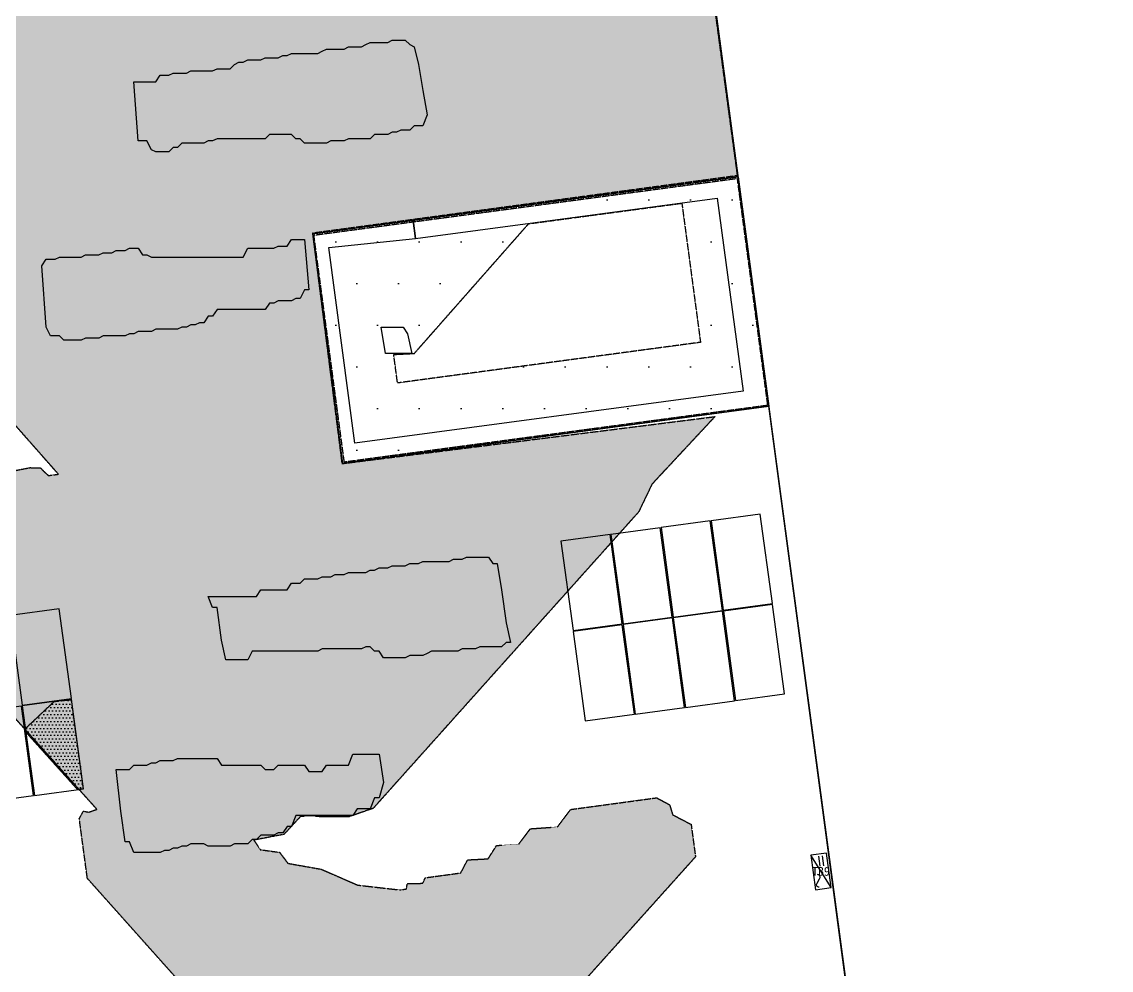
# Model space of a CAD drawing. Header units: millimetres. Extents: x -245826 to 350363, y -160205 to 260795.
# Drawn here: x 49977 to 74857, y 46230 to 67887 of the extents above; entities that cross this region are included whole.
import ezdxf
from ezdxf.enums import TextEntityAlignment as Align

# ---------------------------------------------------------------- set-up
doc = ezdxf.new("R2010")
doc.units = ezdxf.units.MM
doc.linetypes.add('DASHED', pattern=[1.524, 1.27, -0.254])
for name, color, linetype in [('Inverter', 7, 'ByLayer'), ('Module', 7, 'ByLayer'), ('Obstruction', 7, 'ByLayer'), ('Ridge Line', 7, 'ByLayer'), ('Shading', 8, 'DASHED'), ('Unit Area Boundary', 7, 'ByLayer')]:
    doc.layers.add(name, color=color, linetype=linetype)

# ---------------------------------------------------------------- blocks, each defined once
blk = doc.blocks.new('*U0')
at = {"layer": 'Unit Area Boundary', "color": 2}
blk.add_polyline3d([(-46776, 96654, 16333), (-31493, 107029, 16333), (-23262, 94903, 16333), (-16809, 95753, 16333), (-16838, 95975, 16333), (40107, 103481, 16333), (39629, 105884, 16333), (36726, 105504, 16333), (31248, 147338, 16333), (40904, 150960, 16333), (74933, 155521, 16333), (77483, 136497, 16333), (99539, 139454, 16333), (107665, 78830, 16333), (65156, 73133, 16333), (74483, 3548, 16333)], dxfattribs=at)
at = {"flags": 1}
for tag in ['unit_id', 'unit_name', 'parapet_height', 'ground_elevation', 'is_enable_parapet']:
    blk.add_attdef(tag, (0, 0), '', height=2.5, dxfattribs=at)
blk = doc.blocks.new('*U1')
at = {"layer": 'Ridge Line', "color": 30}
for p, q in [((66334, 64344, 14278), (65156, 73133, 14356)), ((56626, 63043, 14279), (66334, 64344, 14278)), ((56626, 63043, 16987), (66334, 64344, 16987)), ((66334, 64344, 16987), (67036, 59108, 16987)), ((57304, 57804, 14233), (56626, 63043, 14279)), ((57304, 57804, 16987), (56626, 63043, 16987)), ((67036, 59108, 14232), (57304, 57804, 14233)), ((67036, 59108, 16987), (57304, 57804, 16987)), ((74483, 3548, 13743), (67036, 59108, 14232))]:
    blk.add_line(p, q, dxfattribs=at)
at = {"flags": 1}
for tag in ['unit_id', 'unit_name']:
    blk.add_attdef(tag, (0, 0), '', height=2.5, dxfattribs=at)
blk = doc.blocks.new('*U6')
at = {"layer": 'Module', "color": 0}
blk.add_polyline3d([(0, 0, 0), (112.4, 15.2, 0), (84.7, 219.6, 119.1), (-27.6, 204.4, 119.1)], close=True, dxfattribs=at)
at = {"flags": 1}
for tag in ['mounting-hole-spacing1', 'mounting-hole-spacing2', 'module-material', 'vmpo', 'voco', 'silicon-material', 'panel-length', 'panel-width', 'panel-height', 'userid', 'theme', 'note', 'name', 'pmax', 'company-name', 'id', 'impo', 'isco']:
    blk.add_attdef(tag, (0, 0), '', height=2.5, dxfattribs=at)
blk = doc.blocks.new('*U7')
at = {"layer": 'Module', "color": 31}
for p in [(6485.3, 5429.4, 1587.8), (6599.6, 5444.8, 1587.8), (6370.9, 5413.9, 1587.8), (6256.6, 5398.4, 1587.8), (6627.5, 5238.7, 1467.7), (6398.8, 5207.8, 1467.7), (6513.2, 5223.2, 1467.7), (6284.4, 5192.3, 1467.7)]:
    blk.add_blockref('*U6', p, dxfattribs=at)
at = {"layer": 'Module', "color": 11}
for p in [(4998.6, 5228.3, 1587.8), (4912.1, 5006.7, 1467.7), (5026.5, 5022.2, 1467.7)]:
    blk.add_blockref('*U6', p, dxfattribs=at)
at = {"flags": 1}
for tag in ['offset-x', 'offset-y', 'mode', 'tilt', 'azimuth', 'align', 'array-mode', 'panel-x', 'panel-y', 'panel-per-row', 'bracket-type', 'bracket-value', 'row-per-array']:
    blk.add_attdef(tag, (0, 0), '', height=2.5, dxfattribs=at)
blk = doc.blocks.new('*U28', base_point=(39.8, 18))
at = {"color": 0}
for p, q in [((0, 0), (79.5, 36)), ((51.8, 18.2), (74.7, 18.2)), ((51.8, 9.6), (74.7, 9.6))]:
    blk.add_line(p, q, dxfattribs=at)
blk.add_lwpolyline([(0, 0), (79.5, 0), (79.5, 36), (0, 36)], close=True, dxfattribs=at)
blk.add_lwpolyline([(4.3, 26.9, -0.6815), (14.4, 30.2), (23.3, 23.6, 0.6815), (33.4, 26.9)], format="xyb", dxfattribs=at)
blk = doc.blocks.new('*U70')
at = {"layer": 'Obstruction', "color": 1}
blk.add_polyline3d([(50436, 62315, 16379), (50536, 62465, 16379), (50636, 62465, 16379), (50736, 62465, 16379), (50836, 62515, 16379), (50936, 62515, 16379), (51036, 62515, 16379), (51136, 62515, 16379), (51236, 62515, 16379), (51336, 62515, 16379), (51436, 62565, 16379), (51536, 62565, 16379), (51636, 62565, 16379), (51736, 62565, 16379), (51836, 62615, 16379), (51936, 62615, 16379), (52036, 62615, 16379), (52136, 62665, 16379), (52236, 62665, 16379), (52336, 62665, 16379), (52436, 62715, 16379), (52536, 62715, 16379), (52636, 62715, 16379), (52736, 62565, 16379), (52836, 62565, 16379), (52936, 62515, 16379), (53036, 62515, 16379), (53136, 62515, 16379), (53236, 62515, 16379), (53336, 62515, 16379), (53436, 62515, 16379), (53536, 62515, 16379), (53636, 62515, 16379), (53736, 62515, 16379), (53836, 62515, 16379), (53936, 62515, 16379), (54036, 62515, 16379), (54136, 62515, 16379), (54236, 62515, 16379), (54336, 62515, 16379), (54436, 62515, 16379), (54536, 62515, 16379), (54636, 62515, 16379), (54736, 62515, 16379), (54836, 62515, 16379), (54936, 62515, 16379), (55036, 62515, 16379), (55136, 62715, 16379), (55236, 62715, 16379), (55336, 62715, 16379), (55436, 62715, 16379), (55536, 62715, 16379), (55636, 62715, 16379), (55736, 62715, 16379), (55836, 62765, 16379), (55936, 62765, 16379), (56036, 62765, 16379), (56136, 62915, 16379), (56236, 62915, 16379), (56336, 62915, 16379), (56436, 62915, 16379), (56436, 62915, 16379), (56536, 61765, 16379), (56536, 61765, 16379), (56436, 61765, 16379), (56336, 61565, 16379), (56236, 61565, 16379), (56136, 61515, 16379), (56036, 61515, 16379), (55936, 61515, 16379), (55836, 61515, 16379), (55736, 61465, 16379), (55636, 61465, 16379), (55536, 61315, 16379), (55436, 61315, 16379), (55336, 61315, 16379), (55236, 61315, 16379), (55136, 61315, 16379), (55036, 61315, 16379), (54936, 61315, 16379), (54836, 61315, 16379), (54736, 61315, 16379), (54636, 61315, 16379), (54536, 61315, 16379), (54436, 61315, 16379), (54336, 61165, 16379), (54236, 61165, 16379), (54136, 61015, 16379), (54036, 61015, 16379), (53936, 60965, 16379), (53836, 60965, 16379), (53736, 60915, 16379), (53636, 60915, 16379), (53536, 60865, 16379), (53436, 60865, 16379), (53336, 60865, 16379), (53236, 60865, 16379), (53136, 60865, 16379), (53036, 60865, 16379), (52936, 60815, 16379), (52836, 60815, 16379), (52736, 60815, 16379), (52636, 60815, 16379), (52536, 60765, 16379), (52436, 60765, 16379), (52336, 60715, 16379), (52236, 60715, 16379), (52136, 60715, 16379), (52036, 60715, 16379), (51936, 60715, 16379), (51836, 60715, 16379), (51736, 60665, 16379), (51636, 60665, 16379), (51536, 60665, 16379), (51436, 60665, 16379), (51336, 60615, 16379), (51236, 60615, 16379), (51136, 60615, 16379), (51036, 60615, 16379), (50936, 60615, 16379), (50836, 60715, 16379), (50736, 60715, 16379), (50636, 60715, 16379), (50536, 60915, 16379), (50536, 60915, 16379)], close=True, dxfattribs=at)
at = {"flags": 1}
for tag in ['height', 'shape']:
    blk.add_attdef(tag, (0, 0), '', height=2.5, dxfattribs=at)
blk = doc.blocks.new('*U71')
at = {"layer": 'Obstruction', "color": 1}
blk.add_polyline3d([(52536, 66515, 16729), (52636, 66515, 16729), (52736, 66515, 16729), (52836, 66515, 16729), (52936, 66515, 16729), (53036, 66515, 16729), (53136, 66665, 16729), (53236, 66665, 16729), (53336, 66665, 16729), (53436, 66715, 16729), (53536, 66715, 16729), (53636, 66715, 16729), (53736, 66715, 16729), (53836, 66765, 16729), (53936, 66765, 16729), (54036, 66765, 16729), (54136, 66765, 16729), (54236, 66765, 16729), (54336, 66765, 16729), (54436, 66815, 16729), (54536, 66815, 16729), (54636, 66815, 16729), (54736, 66815, 16729), (54836, 66915, 16729), (54936, 66965, 16729), (55036, 66965, 16729), (55136, 67015, 16729), (55236, 67015, 16729), (55336, 67015, 16729), (55436, 67015, 16729), (55536, 67065, 16729), (55636, 67065, 16729), (55736, 67065, 16729), (55836, 67065, 16729), (55936, 67115, 16729), (56036, 67115, 16729), (56136, 67165, 16729), (56236, 67165, 16729), (56336, 67165, 16729), (56436, 67165, 16729), (56536, 67165, 16729), (56636, 67165, 16729), (56736, 67165, 16729), (56836, 67215, 16729), (56936, 67265, 16729), (57036, 67265, 16729), (57136, 67265, 16729), (57236, 67265, 16729), (57336, 67265, 16729), (57436, 67315, 16729), (57536, 67315, 16729), (57636, 67315, 16729), (57736, 67315, 16729), (57836, 67365, 16729), (57936, 67415, 16729), (58036, 67415, 16729), (58136, 67415, 16729), (58236, 67415, 16729), (58336, 67415, 16729), (58436, 67465, 16729), (58536, 67465, 16729), (58636, 67465, 16729), (58736, 67465, 16729), (58836, 67365, 16729), (58936, 67315, 16729), (59036, 66915, 16729), (59136, 66315, 16729), (59136, 66315, 16729), (59236, 65765, 16729), (59236, 65765, 16729), (59136, 65515, 16729), (59036, 65515, 16729), (58936, 65515, 16729), (58836, 65415, 16729), (58736, 65415, 16729), (58636, 65415, 16729), (58536, 65365, 16729), (58436, 65365, 16729), (58336, 65315, 16729), (58236, 65315, 16729), (58136, 65315, 16729), (58036, 65315, 16729), (57936, 65215, 16729), (57836, 65215, 16729), (57736, 65215, 16729), (57636, 65215, 16729), (57536, 65215, 16729), (57436, 65215, 16729), (57336, 65165, 16729), (57236, 65165, 16729), (57136, 65165, 16729), (57036, 65165, 16729), (56936, 65115, 16729), (56836, 65115, 16729), (56736, 65115, 16729), (56636, 65115, 16729), (56536, 65115, 16729), (56436, 65115, 16729), (56336, 65215, 16729), (56236, 65215, 16729), (56136, 65315, 16729), (56036, 65315, 16729), (55936, 65315, 16729), (55836, 65315, 16729), (55736, 65315, 16729), (55636, 65315, 16729), (55536, 65215, 16729), (55436, 65215, 16729), (55336, 65215, 16729), (55236, 65215, 16729), (55136, 65215, 16729), (55036, 65215, 16729), (54936, 65215, 16729), (54836, 65215, 16729), (54736, 65215, 16729), (54636, 65215, 16729), (54536, 65215, 16729), (54436, 65215, 16729), (54336, 65165, 16729), (54236, 65165, 16729), (54136, 65115, 16729), (54036, 65115, 16729), (53936, 65115, 16729), (53836, 65115, 16729), (53736, 65115, 16729), (53636, 65115, 16729), (53536, 65015, 16729), (53436, 65015, 16729), (53336, 64915, 16729), (53236, 64915, 16729), (53136, 64915, 16729), (53036, 64915, 16729), (52936, 64965, 16729), (52836, 65165, 16729), (52736, 65165, 16729), (52636, 65165, 16729), (52636, 65165, 16729)], close=True, dxfattribs=at)
at = {"flags": 1}
for tag in ['height', 'shape']:
    blk.add_attdef(tag, (0, 0), '', height=2.5, dxfattribs=at)
blk = doc.blocks.new('*U75')
at = {"layer": 'Obstruction', "color": 1}
blk.add_polyline3d([(52136, 50815, 16379), (52236, 50815, 16379), (52336, 50815, 16379), (52436, 50815, 16379), (52536, 50915, 16379), (52636, 50915, 16379), (52736, 50915, 16379), (52836, 50915, 16379), (52936, 50965, 16379), (53036, 50965, 16379), (53136, 51015, 16379), (53236, 51015, 16379), (53336, 51015, 16379), (53436, 51015, 16379), (53536, 51065, 16379), (53636, 51065, 16379), (53736, 51065, 16379), (53836, 51065, 16379), (53936, 51065, 16379), (54036, 51065, 16379), (54136, 51065, 16379), (54236, 51065, 16379), (54336, 51065, 16379), (54436, 51065, 16379), (54536, 50915, 16379), (54636, 50915, 16379), (54736, 50915, 16379), (54836, 50915, 16379), (54936, 50915, 16379), (55036, 50915, 16379), (55136, 50915, 16379), (55236, 50915, 16379), (55336, 50915, 16379), (55436, 50915, 16379), (55536, 50815, 16379), (55636, 50815, 16379), (55736, 50815, 16379), (55836, 50915, 16379), (55936, 50915, 16379), (56036, 50915, 16379), (56136, 50915, 16379), (56236, 50915, 16379), (56336, 50915, 16379), (56436, 50915, 16379), (56536, 50765, 16379), (56636, 50765, 16379), (56736, 50765, 16379), (56836, 50765, 16379), (56936, 50915, 16379), (57036, 50915, 16379), (57136, 50915, 16379), (57236, 50915, 16379), (57336, 50915, 16379), (57436, 50915, 16379), (57536, 51165, 16379), (57636, 51165, 16379), (57736, 51165, 16379), (57836, 51165, 16379), (57936, 51165, 16379), (58036, 51165, 16379), (58136, 51165, 16379), (58136, 51165, 16379), (58236, 50515, 16379), (58236, 50515, 16379), (58136, 50165, 16379), (58036, 50165, 16379), (57936, 49915, 16379), (57836, 49915, 16379), (57736, 49915, 16379), (57636, 49915, 16379), (57536, 49765, 16379), (57436, 49765, 16379), (57336, 49765, 16379), (57236, 49765, 16379), (57136, 49765, 16379), (57036, 49765, 16379), (56936, 49765, 16379), (56836, 49765, 16379), (56736, 49765, 16379), (56636, 49765, 16379), (56536, 49765, 16379), (56436, 49765, 16379), (56336, 49765, 16379), (56236, 49765, 16379), (56136, 49515, 16379), (56036, 49515, 16379), (55936, 49365, 16379), (55836, 49365, 16379), (55736, 49315, 16379), (55636, 49315, 16379), (55536, 49315, 16379), (55436, 49315, 16379), (55336, 49215, 16379), (55236, 49215, 16379), (55136, 49115, 16379), (55036, 49115, 16379), (54936, 49115, 16379), (54836, 49115, 16379), (54736, 49065, 16379), (54636, 49065, 16379), (54536, 49065, 16379), (54436, 49065, 16379), (54336, 49065, 16379), (54236, 49065, 16379), (54136, 49115, 16379), (54036, 49115, 16379), (53936, 49115, 16379), (53836, 49115, 16379), (53736, 49065, 16379), (53636, 49065, 16379), (53536, 49015, 16379), (53436, 49015, 16379), (53336, 48965, 16379), (53236, 48965, 16379), (53136, 48915, 16379), (53036, 48915, 16379), (52936, 48915, 16379), (52836, 48915, 16379), (52736, 48915, 16379), (52636, 48915, 16379), (52536, 48915, 16379), (52436, 49165, 16379), (52336, 49165, 16379), (52236, 49865, 16379), (52236, 49865, 16379)], close=True, dxfattribs=at)
at = {"flags": 1}
for tag in ['height', 'shape']:
    blk.add_attdef(tag, (0, 0), '', height=2.5, dxfattribs=at)
blk = doc.blocks.new('*U81')
at = {"layer": 'Obstruction', "color": 1}
blk.add_polyline3d([(54236, 54765, 16629), (54336, 54765, 16629), (54436, 54765, 16629), (54536, 54765, 16629), (54636, 54765, 16629), (54736, 54765, 16629), (54836, 54765, 16629), (54936, 54765, 16629), (55036, 54765, 16629), (55136, 54765, 16629), (55236, 54765, 16629), (55336, 54765, 16629), (55436, 54915, 16629), (55536, 54915, 16629), (55636, 54915, 16629), (55736, 54915, 16629), (55836, 54915, 16629), (55936, 54915, 16629), (56036, 54915, 16629), (56136, 55065, 16629), (56236, 55065, 16629), (56336, 55065, 16629), (56436, 55165, 16629), (56536, 55165, 16629), (56636, 55165, 16629), (56736, 55165, 16629), (56836, 55215, 16629), (56936, 55215, 16629), (57036, 55215, 16629), (57136, 55265, 16629), (57236, 55265, 16629), (57336, 55265, 16629), (57436, 55315, 16629), (57536, 55315, 16629), (57636, 55315, 16629), (57736, 55315, 16629), (57836, 55315, 16629), (57936, 55365, 16629), (58036, 55365, 16629), (58136, 55415, 16629), (58236, 55415, 16629), (58336, 55415, 16629), (58436, 55465, 16629), (58536, 55465, 16629), (58636, 55465, 16629), (58736, 55465, 16629), (58836, 55515, 16629), (58936, 55515, 16629), (59036, 55515, 16629), (59136, 55565, 16629), (59236, 55565, 16629), (59336, 55565, 16629), (59436, 55565, 16629), (59536, 55565, 16629), (59636, 55565, 16629), (59736, 55565, 16629), (59836, 55615, 16629), (59936, 55615, 16629), (60036, 55615, 16629), (60136, 55665, 16629), (60236, 55665, 16629), (60336, 55665, 16629), (60436, 55665, 16629), (60536, 55665, 16629), (60636, 55665, 16629), (60736, 55515, 16629), (60836, 55515, 16629), (60936, 54915, 16629), (61036, 54165, 16629), (61036, 54165, 16629), (61136, 53715, 16629), (61136, 53715, 16629), (61036, 53715, 16629), (60936, 53615, 16629), (60836, 53615, 16629), (60736, 53615, 16629), (60636, 53615, 16629), (60536, 53615, 16629), (60436, 53615, 16629), (60336, 53565, 16629), (60236, 53565, 16629), (60136, 53565, 16629), (60036, 53565, 16629), (59936, 53515, 16629), (59836, 53515, 16629), (59736, 53515, 16629), (59636, 53515, 16629), (59536, 53515, 16629), (59436, 53515, 16629), (59336, 53515, 16629), (59236, 53465, 16629), (59136, 53415, 16629), (59036, 53415, 16629), (58936, 53415, 16629), (58836, 53415, 16629), (58736, 53365, 16629), (58636, 53365, 16629), (58536, 53365, 16629), (58436, 53365, 16629), (58336, 53365, 16629), (58236, 53365, 16629), (58136, 53515, 16629), (58036, 53515, 16629), (57936, 53615, 16629), (57836, 53615, 16629), (57736, 53565, 16629), (57636, 53565, 16629), (57536, 53565, 16629), (57436, 53565, 16629), (57336, 53565, 16629), (57236, 53565, 16629), (57136, 53565, 16629), (57036, 53565, 16629), (56936, 53565, 16629), (56836, 53565, 16629), (56736, 53515, 16629), (56636, 53515, 16629), (56536, 53515, 16629), (56436, 53515, 16629), (56336, 53515, 16629), (56236, 53515, 16629), (56136, 53515, 16629), (56036, 53515, 16629), (55936, 53515, 16629), (55836, 53515, 16629), (55736, 53515, 16629), (55636, 53515, 16629), (55536, 53515, 16629), (55436, 53515, 16629), (55336, 53515, 16629), (55236, 53515, 16629), (55136, 53315, 16629), (55036, 53315, 16629), (54936, 53315, 16629), (54836, 53315, 16629), (54736, 53315, 16629), (54636, 53315, 16629), (54536, 53765, 16629), (54436, 54515, 16629), (54336, 54515, 16629), (54336, 54515, 16629)], close=True, dxfattribs=at)
at = {"flags": 1}
for tag in ['height', 'shape']:
    blk.add_attdef(tag, (0, 0), '', height=2.5, dxfattribs=at)
blk = doc.blocks.new('*U89')
at = {"layer": 'Obstruction', "color": 1}
blk.add_polyline3d([(58186, 60915, 17979), (58286, 60915, 17979), (58386, 60915, 17979), (58486, 60915, 17979), (58586, 60915, 17979), (58686, 60915, 17979), (58786, 60765, 17979), (58786, 60765, 17979), (58886, 60315, 17979), (58886, 60315, 17979), (58786, 60315, 17979), (58686, 60315, 17979), (58586, 60315, 17979), (58486, 60315, 17979), (58386, 60315, 17979), (58286, 60315, 17979), (58286, 60315, 17979)], close=True, dxfattribs=at)
at = {"flags": 1}
for tag in ['height', 'shape']:
    blk.add_attdef(tag, (0, 0), '', height=2.5, dxfattribs=at)
blk = doc.blocks.new('*U192')
at = {"layer": 'Obstruction', "color": 1}
blk.add_polyline3d([(50436, 62315, 16379), (50536, 62465, 16379), (50636, 62465, 16379), (50736, 62465, 16379), (50836, 62515, 16379), (50936, 62515, 16379), (51036, 62515, 16379), (51136, 62515, 16379), (51236, 62515, 16379), (51336, 62515, 16379), (51436, 62565, 16379), (51536, 62565, 16379), (51636, 62565, 16379), (51736, 62565, 16379), (51836, 62615, 16379), (51936, 62615, 16379), (52036, 62615, 16379), (52136, 62665, 16379), (52236, 62665, 16379), (52336, 62665, 16379), (52436, 62715, 16379), (52536, 62715, 16379), (52636, 62715, 16379), (52736, 62565, 16379), (52836, 62565, 16379), (52936, 62515, 16379), (53036, 62515, 16379), (53136, 62515, 16379), (53236, 62515, 16379), (53336, 62515, 16379), (53436, 62515, 16379), (53536, 62515, 16379), (53636, 62515, 16379), (53736, 62515, 16379), (53836, 62515, 16379), (53936, 62515, 16379), (54036, 62515, 16379), (54136, 62515, 16379), (54236, 62515, 16379), (54336, 62515, 16379), (54436, 62515, 16379), (54536, 62515, 16379), (54636, 62515, 16379), (54736, 62515, 16379), (54836, 62515, 16379), (54936, 62515, 16379), (55036, 62515, 16379), (55136, 62715, 16379), (55236, 62715, 16379), (55336, 62715, 16379), (55436, 62715, 16379), (55536, 62715, 16379), (55636, 62715, 16379), (55736, 62715, 16379), (55836, 62765, 16379), (55936, 62765, 16379), (56036, 62765, 16379), (56136, 62915, 16379), (56236, 62915, 16379), (56336, 62915, 16379), (56436, 62915, 16379), (56436, 62915, 16379), (56536, 61765, 16379), (56536, 61765, 16379), (56436, 61765, 16379), (56336, 61565, 16379), (56236, 61565, 16379), (56136, 61515, 16379), (56036, 61515, 16379), (55936, 61515, 16379), (55836, 61515, 16379), (55736, 61465, 16379), (55636, 61465, 16379), (55536, 61315, 16379), (55436, 61315, 16379), (55336, 61315, 16379), (55236, 61315, 16379), (55136, 61315, 16379), (55036, 61315, 16379), (54936, 61315, 16379), (54836, 61315, 16379), (54736, 61315, 16379), (54636, 61315, 16379), (54536, 61315, 16379), (54436, 61315, 16379), (54336, 61165, 16379), (54236, 61165, 16379), (54136, 61015, 16379), (54036, 61015, 16379), (53936, 60965, 16379), (53836, 60965, 16379), (53736, 60915, 16379), (53636, 60915, 16379), (53536, 60865, 16379), (53436, 60865, 16379), (53336, 60865, 16379), (53236, 60865, 16379), (53136, 60865, 16379), (53036, 60865, 16379), (52936, 60815, 16379), (52836, 60815, 16379), (52736, 60815, 16379), (52636, 60815, 16379), (52536, 60765, 16379), (52436, 60765, 16379), (52336, 60715, 16379), (52236, 60715, 16379), (52136, 60715, 16379), (52036, 60715, 16379), (51936, 60715, 16379), (51836, 60715, 16379), (51736, 60665, 16379), (51636, 60665, 16379), (51536, 60665, 16379), (51436, 60665, 16379), (51336, 60615, 16379), (51236, 60615, 16379), (51136, 60615, 16379), (51036, 60615, 16379), (50936, 60615, 16379), (50836, 60715, 16379), (50736, 60715, 16379), (50636, 60715, 16379), (50536, 60915, 16379), (50536, 60915, 16379)], close=True, dxfattribs=at)
at = {"flags": 1}
for tag in ['height', 'shape']:
    blk.add_attdef(tag, (0, 0), '', height=2.5, dxfattribs=at)
blk = doc.blocks.new('*U193')
at = {"layer": 'Obstruction', "color": 1}
blk.add_polyline3d([(52536, 66515, 16729), (52636, 66515, 16729), (52736, 66515, 16729), (52836, 66515, 16729), (52936, 66515, 16729), (53036, 66515, 16729), (53136, 66665, 16729), (53236, 66665, 16729), (53336, 66665, 16729), (53436, 66715, 16729), (53536, 66715, 16729), (53636, 66715, 16729), (53736, 66715, 16729), (53836, 66765, 16729), (53936, 66765, 16729), (54036, 66765, 16729), (54136, 66765, 16729), (54236, 66765, 16729), (54336, 66765, 16729), (54436, 66815, 16729), (54536, 66815, 16729), (54636, 66815, 16729), (54736, 66815, 16729), (54836, 66915, 16729), (54936, 66965, 16729), (55036, 66965, 16729), (55136, 67015, 16729), (55236, 67015, 16729), (55336, 67015, 16729), (55436, 67015, 16729), (55536, 67065, 16729), (55636, 67065, 16729), (55736, 67065, 16729), (55836, 67065, 16729), (55936, 67115, 16729), (56036, 67115, 16729), (56136, 67165, 16729), (56236, 67165, 16729), (56336, 67165, 16729), (56436, 67165, 16729), (56536, 67165, 16729), (56636, 67165, 16729), (56736, 67165, 16729), (56836, 67215, 16729), (56936, 67265, 16729), (57036, 67265, 16729), (57136, 67265, 16729), (57236, 67265, 16729), (57336, 67265, 16729), (57436, 67315, 16729), (57536, 67315, 16729), (57636, 67315, 16729), (57736, 67315, 16729), (57836, 67365, 16729), (57936, 67415, 16729), (58036, 67415, 16729), (58136, 67415, 16729), (58236, 67415, 16729), (58336, 67415, 16729), (58436, 67465, 16729), (58536, 67465, 16729), (58636, 67465, 16729), (58736, 67465, 16729), (58836, 67365, 16729), (58936, 67315, 16729), (59036, 66915, 16729), (59136, 66315, 16729), (59136, 66315, 16729), (59236, 65765, 16729), (59236, 65765, 16729), (59136, 65515, 16729), (59036, 65515, 16729), (58936, 65515, 16729), (58836, 65415, 16729), (58736, 65415, 16729), (58636, 65415, 16729), (58536, 65365, 16729), (58436, 65365, 16729), (58336, 65315, 16729), (58236, 65315, 16729), (58136, 65315, 16729), (58036, 65315, 16729), (57936, 65215, 16729), (57836, 65215, 16729), (57736, 65215, 16729), (57636, 65215, 16729), (57536, 65215, 16729), (57436, 65215, 16729), (57336, 65165, 16729), (57236, 65165, 16729), (57136, 65165, 16729), (57036, 65165, 16729), (56936, 65115, 16729), (56836, 65115, 16729), (56736, 65115, 16729), (56636, 65115, 16729), (56536, 65115, 16729), (56436, 65115, 16729), (56336, 65215, 16729), (56236, 65215, 16729), (56136, 65315, 16729), (56036, 65315, 16729), (55936, 65315, 16729), (55836, 65315, 16729), (55736, 65315, 16729), (55636, 65315, 16729), (55536, 65215, 16729), (55436, 65215, 16729), (55336, 65215, 16729), (55236, 65215, 16729), (55136, 65215, 16729), (55036, 65215, 16729), (54936, 65215, 16729), (54836, 65215, 16729), (54736, 65215, 16729), (54636, 65215, 16729), (54536, 65215, 16729), (54436, 65215, 16729), (54336, 65165, 16729), (54236, 65165, 16729), (54136, 65115, 16729), (54036, 65115, 16729), (53936, 65115, 16729), (53836, 65115, 16729), (53736, 65115, 16729), (53636, 65115, 16729), (53536, 65015, 16729), (53436, 65015, 16729), (53336, 64915, 16729), (53236, 64915, 16729), (53136, 64915, 16729), (53036, 64915, 16729), (52936, 64965, 16729), (52836, 65165, 16729), (52736, 65165, 16729), (52636, 65165, 16729), (52636, 65165, 16729)], close=True, dxfattribs=at)
at = {"flags": 1}
for tag in ['height', 'shape']:
    blk.add_attdef(tag, (0, 0), '', height=2.5, dxfattribs=at)
blk = doc.blocks.new('*U197')
at = {"layer": 'Obstruction', "color": 1}
blk.add_polyline3d([(52136, 50815, 16379), (52236, 50815, 16379), (52336, 50815, 16379), (52436, 50815, 16379), (52536, 50915, 16379), (52636, 50915, 16379), (52736, 50915, 16379), (52836, 50915, 16379), (52936, 50965, 16379), (53036, 50965, 16379), (53136, 51015, 16379), (53236, 51015, 16379), (53336, 51015, 16379), (53436, 51015, 16379), (53536, 51065, 16379), (53636, 51065, 16379), (53736, 51065, 16379), (53836, 51065, 16379), (53936, 51065, 16379), (54036, 51065, 16379), (54136, 51065, 16379), (54236, 51065, 16379), (54336, 51065, 16379), (54436, 51065, 16379), (54536, 50915, 16379), (54636, 50915, 16379), (54736, 50915, 16379), (54836, 50915, 16379), (54936, 50915, 16379), (55036, 50915, 16379), (55136, 50915, 16379), (55236, 50915, 16379), (55336, 50915, 16379), (55436, 50915, 16379), (55536, 50815, 16379), (55636, 50815, 16379), (55736, 50815, 16379), (55836, 50915, 16379), (55936, 50915, 16379), (56036, 50915, 16379), (56136, 50915, 16379), (56236, 50915, 16379), (56336, 50915, 16379), (56436, 50915, 16379), (56536, 50765, 16379), (56636, 50765, 16379), (56736, 50765, 16379), (56836, 50765, 16379), (56936, 50915, 16379), (57036, 50915, 16379), (57136, 50915, 16379), (57236, 50915, 16379), (57336, 50915, 16379), (57436, 50915, 16379), (57536, 51165, 16379), (57636, 51165, 16379), (57736, 51165, 16379), (57836, 51165, 16379), (57936, 51165, 16379), (58036, 51165, 16379), (58136, 51165, 16379), (58136, 51165, 16379), (58236, 50515, 16379), (58236, 50515, 16379), (58136, 50165, 16379), (58036, 50165, 16379), (57936, 49915, 16379), (57836, 49915, 16379), (57736, 49915, 16379), (57636, 49915, 16379), (57536, 49765, 16379), (57436, 49765, 16379), (57336, 49765, 16379), (57236, 49765, 16379), (57136, 49765, 16379), (57036, 49765, 16379), (56936, 49765, 16379), (56836, 49765, 16379), (56736, 49765, 16379), (56636, 49765, 16379), (56536, 49765, 16379), (56436, 49765, 16379), (56336, 49765, 16379), (56236, 49765, 16379), (56136, 49515, 16379), (56036, 49515, 16379), (55936, 49365, 16379), (55836, 49365, 16379), (55736, 49315, 16379), (55636, 49315, 16379), (55536, 49315, 16379), (55436, 49315, 16379), (55336, 49215, 16379), (55236, 49215, 16379), (55136, 49115, 16379), (55036, 49115, 16379), (54936, 49115, 16379), (54836, 49115, 16379), (54736, 49065, 16379), (54636, 49065, 16379), (54536, 49065, 16379), (54436, 49065, 16379), (54336, 49065, 16379), (54236, 49065, 16379), (54136, 49115, 16379), (54036, 49115, 16379), (53936, 49115, 16379), (53836, 49115, 16379), (53736, 49065, 16379), (53636, 49065, 16379), (53536, 49015, 16379), (53436, 49015, 16379), (53336, 48965, 16379), (53236, 48965, 16379), (53136, 48915, 16379), (53036, 48915, 16379), (52936, 48915, 16379), (52836, 48915, 16379), (52736, 48915, 16379), (52636, 48915, 16379), (52536, 48915, 16379), (52436, 49165, 16379), (52336, 49165, 16379), (52236, 49865, 16379), (52236, 49865, 16379)], close=True, dxfattribs=at)
at = {"flags": 1}
for tag in ['height', 'shape']:
    blk.add_attdef(tag, (0, 0), '', height=2.5, dxfattribs=at)
blk = doc.blocks.new('*U203')
at = {"layer": 'Obstruction', "color": 1}
blk.add_polyline3d([(54236, 54765, 16629), (54336, 54765, 16629), (54436, 54765, 16629), (54536, 54765, 16629), (54636, 54765, 16629), (54736, 54765, 16629), (54836, 54765, 16629), (54936, 54765, 16629), (55036, 54765, 16629), (55136, 54765, 16629), (55236, 54765, 16629), (55336, 54765, 16629), (55436, 54915, 16629), (55536, 54915, 16629), (55636, 54915, 16629), (55736, 54915, 16629), (55836, 54915, 16629), (55936, 54915, 16629), (56036, 54915, 16629), (56136, 55065, 16629), (56236, 55065, 16629), (56336, 55065, 16629), (56436, 55165, 16629), (56536, 55165, 16629), (56636, 55165, 16629), (56736, 55165, 16629), (56836, 55215, 16629), (56936, 55215, 16629), (57036, 55215, 16629), (57136, 55265, 16629), (57236, 55265, 16629), (57336, 55265, 16629), (57436, 55315, 16629), (57536, 55315, 16629), (57636, 55315, 16629), (57736, 55315, 16629), (57836, 55315, 16629), (57936, 55365, 16629), (58036, 55365, 16629), (58136, 55415, 16629), (58236, 55415, 16629), (58336, 55415, 16629), (58436, 55465, 16629), (58536, 55465, 16629), (58636, 55465, 16629), (58736, 55465, 16629), (58836, 55515, 16629), (58936, 55515, 16629), (59036, 55515, 16629), (59136, 55565, 16629), (59236, 55565, 16629), (59336, 55565, 16629), (59436, 55565, 16629), (59536, 55565, 16629), (59636, 55565, 16629), (59736, 55565, 16629), (59836, 55615, 16629), (59936, 55615, 16629), (60036, 55615, 16629), (60136, 55665, 16629), (60236, 55665, 16629), (60336, 55665, 16629), (60436, 55665, 16629), (60536, 55665, 16629), (60636, 55665, 16629), (60736, 55515, 16629), (60836, 55515, 16629), (60936, 54915, 16629), (61036, 54165, 16629), (61036, 54165, 16629), (61136, 53715, 16629), (61136, 53715, 16629), (61036, 53715, 16629), (60936, 53615, 16629), (60836, 53615, 16629), (60736, 53615, 16629), (60636, 53615, 16629), (60536, 53615, 16629), (60436, 53615, 16629), (60336, 53565, 16629), (60236, 53565, 16629), (60136, 53565, 16629), (60036, 53565, 16629), (59936, 53515, 16629), (59836, 53515, 16629), (59736, 53515, 16629), (59636, 53515, 16629), (59536, 53515, 16629), (59436, 53515, 16629), (59336, 53515, 16629), (59236, 53465, 16629), (59136, 53415, 16629), (59036, 53415, 16629), (58936, 53415, 16629), (58836, 53415, 16629), (58736, 53365, 16629), (58636, 53365, 16629), (58536, 53365, 16629), (58436, 53365, 16629), (58336, 53365, 16629), (58236, 53365, 16629), (58136, 53515, 16629), (58036, 53515, 16629), (57936, 53615, 16629), (57836, 53615, 16629), (57736, 53565, 16629), (57636, 53565, 16629), (57536, 53565, 16629), (57436, 53565, 16629), (57336, 53565, 16629), (57236, 53565, 16629), (57136, 53565, 16629), (57036, 53565, 16629), (56936, 53565, 16629), (56836, 53565, 16629), (56736, 53515, 16629), (56636, 53515, 16629), (56536, 53515, 16629), (56436, 53515, 16629), (56336, 53515, 16629), (56236, 53515, 16629), (56136, 53515, 16629), (56036, 53515, 16629), (55936, 53515, 16629), (55836, 53515, 16629), (55736, 53515, 16629), (55636, 53515, 16629), (55536, 53515, 16629), (55436, 53515, 16629), (55336, 53515, 16629), (55236, 53515, 16629), (55136, 53315, 16629), (55036, 53315, 16629), (54936, 53315, 16629), (54836, 53315, 16629), (54736, 53315, 16629), (54636, 53315, 16629), (54536, 53765, 16629), (54436, 54515, 16629), (54336, 54515, 16629), (54336, 54515, 16629)], close=True, dxfattribs=at)
at = {"flags": 1}
for tag in ['height', 'shape']:
    blk.add_attdef(tag, (0, 0), '', height=2.5, dxfattribs=at)
blk = doc.blocks.new('*U211')
at = {"layer": 'Obstruction', "color": 1}
blk.add_polyline3d([(58186, 60915, 17979), (58286, 60915, 17979), (58386, 60915, 17979), (58486, 60915, 17979), (58586, 60915, 17979), (58686, 60915, 17979), (58786, 60765, 17979), (58786, 60765, 17979), (58886, 60315, 17979), (58886, 60315, 17979), (58786, 60315, 17979), (58686, 60315, 17979), (58586, 60315, 17979), (58486, 60315, 17979), (58386, 60315, 17979), (58286, 60315, 17979), (58286, 60315, 17979)], close=True, dxfattribs=at)
at = {"flags": 1}
for tag in ['height', 'shape']:
    blk.add_attdef(tag, (0, 0), '', height=2.5, dxfattribs=at)
blk = doc.blocks.new('*U281')
at = {"layer": 'Obstruction', "color": 1}
blk.add_polyline3d([(56626, 63043, 17340), (57304, 57804, 17340), (67036, 59108, 17340), (66334, 64344, 17340), (58914, 63350, 17340), (58969, 62940, 17340), (65859, 63863, 17340), (66451, 59450, 17340), (57585, 58262, 17340), (56986, 62731, 17340), (58969, 62940, 17340), (58914, 63350, 17340)], close=True, dxfattribs=at)
at = {"flags": 1}
for tag in ['height', 'shape']:
    blk.add_attdef(tag, (0, 0), '', height=2.5, dxfattribs=at)

msp = doc.modelspace()

# ---------------------------------------------------------------- hatches: boundary and pattern name
at = {"layer": 'Shading'}
h = msp.add_hatch(dxfattribs=at)
h.set_pattern_fill('DOTS', scale=600)
h.paths.add_polyline_path([(-5502, 97430), (-4501, 97565), (-4354, 97347), (-4183, 97529), (-3710, 97514), (-3323, 96972), (-3169, 96992), (-3185, 97109), (-3693, 97675), (-2769, 97800), (-2529, 97476), (-2538, 97831), (-2346, 97857), (-1836, 97569), (-1493, 97061), (-1491, 97338), (-1337, 97359), (-877, 97144), (-670, 96776), (-648, 96898), (-455, 96924), (569, 96309), (794, 96379), (1139, 96148), (1326, 96213), (2412, 95726), (2709, 95845), (2884, 95710), (3066, 95814), (3202, 95674), (3505, 95755), (3559, 95643), (3796, 95636), (4291, 95742), (4314, 95864), (4819, 95893), (5029, 96080), (5386, 96049), (5596, 96236), (5953, 96205), (6175, 96592), (6763, 96592), (7018, 97023), (7683, 97034), (8049, 97520), (8390, 97605), (8729, 97414), (9266, 98081), (9525, 98195), (9964, 98136), (10001, 97863), (10456, 97687), (10932, 98227), (10747, 99590), (14135, 100048), (14277, 99869), (14782, 99898), (15033, 99496), (15500, 99519), (15784, 99161), (16580, 99071), (16722, 98892), (16991, 98928), (17133, 98749), (17485, 98757), (17544, 98607), (18813, 98501), (19364, 98774), (19787, 98831), (19838, 99036), (20465, 99042), (20592, 99257), (21164, 99374), (21325, 99634), (21974, 99761), (22168, 100065), (22971, 100213), (23237, 100567), (24733, 100809), (24264, 101380), (32314, 102430), (32220, 102258), (29494, 99233), (30087, 99194), (30414, 98802), (31007, 98764), (31209, 98434), (31566, 98403), (31781, 98551), (32210, 98570), (32371, 98829), (32722, 98837), (32850, 99053), (33823, 99105), (33898, 98838), (34014, 98854), (34296, 97346), (34455, 97327), (33920, 100704), (33854, 102638), (35971, 102924), (36162, 102673), (36629, 102696), (36881, 102572), (37160, 102253), (37468, 102294), (37396, 103117), (40095, 103443), (40201, 102664), (42164, 102930), (43415, 93981), (50926, 94958), (52943, 79768), (59987, 80722), (54987, 75089), (53584, 74741), (52727, 74704), (52555, 74522), (52615, 74372), (53241, 74377), (53700, 73884), (54123, 73942), (54538, 73482), (54764, 73553), (55016, 73428), (57903, 73819), (58308, 73438), (58913, 73599), (59250, 74001), (59723, 73986), (60125, 74199), (61483, 74303), (61621, 74441), (64893, 74884), (66316, 64372), (56616, 63059), (57288, 57798), (65806, 58871), (64369, 57329), (64063, 56693), (58001, 49925), (57440, 49730), (56341, 49740), (55965, 49332), (55277, 49200), (55424, 48982), (55864, 48922), (56054, 48671), (56817, 48536), (57650, 48173), (58606, 48064), (58760, 48085), (58783, 48207), (59134, 48215), (59195, 48342), (60004, 48452), (60159, 48750), (60627, 48774), (60821, 49078), (61326, 49107), (61592, 49460), (62213, 49504), (62512, 49901), (64476, 50167), (64771, 50009), (64841, 49781), (65263, 49560), (65363, 48820), (62366, 45481), (62665, 45006), (62764, 43988), (58605, 39382), (59930, 39442), (60146, 37846), (60008, 37708), (59205, 37560), (59320, 37575), (59472, 37318), (59863, 37332), (60229, 36945), (60580, 36953), (60640, 36803), (61107, 36826), (61210, 36642), (61601, 36655), (61660, 36505), (62012, 36512), (62115, 36328), (62472, 36297), (63116, 36464), (63426, 36783), (63777, 36791), (64197, 37165), (64951, 37386), (65151, 37651), (66025, 37849), (66330, 38207), (69756, 38671), (70167, 35634), (70067, 35501), (64381, 29142), (61687, 28777), (61402, 28857), (61172, 29104), (59792, 28877), (59633, 28895), (58983, 29640), (57778, 28406), (55353, 28078), (55096, 28242), (49505, 34502), (49293, 34910), (49223, 36010), (51268, 36248), (51848, 35731), (52353, 35760), (52724, 35335), (53192, 35358), (53393, 35029), (53739, 35076), (54023, 34717), (54331, 34759), (54429, 34614), (54506, 34624), (52612, 36747), (52410, 37948), (52956, 38260), (48069, 43665), (47813, 44106), (47711, 45440), (50059, 45758), (50595, 45275), (51144, 45270), (51428, 44912), (51944, 44863), (52184, 44539), (52657, 44524), (52858, 44194), (53654, 44104), (53714, 43953), (54104, 43966), (54164, 43816), (54477, 43818), (54536, 43668), (54734, 43655), (54888, 43676), (54802, 44021), (55264, 44084), (51475, 48328), (51291, 49691), (51385, 49862), (51506, 49839), (51693, 49904), (46294, 55913), (46111, 57554), (47678, 57845), (48426, 57827), (48683, 57664), (49425, 57685), (49479, 57573), (50167, 57706), (50403, 57698), (50583, 57525), (50814, 57556), (47943, 60815), (47801, 61866), (47599, 62195), (48731, 62230), (48792, 62357), (49134, 62443), (44739, 67398), (44670, 68777), (44770, 68909), (46733, 69175), (47155, 68955), (48562, 68986), (48484, 69848), (46000, 72565), (45892, 73938), (46403, 73928), (46498, 74099), (48125, 74240), (48263, 74378), (48763, 74445), (43451, 80387), (42732, 81360), (42642, 82894), (43763, 83006), (44517, 83227), (41847, 86156), (41705, 87208), (42596, 87289), (42781, 87076), (43056, 87073), (43242, 86861), (43434, 86887), (43910, 86555), (44925, 86296), (45718, 86522), (45581, 86662), (45464, 87241), (45887, 87298), (45985, 87153), (46517, 86987), (43378, 90487), (43234, 91260), (42382, 90313), (40804, 90099), (38637, 92501), (36020, 89531), (35635, 89479), (34773, 89481), (33435, 90965), (28369, 85244), (26274, 85079), (21836, 90069), (19458, 87368), (17918, 87160), (11541, 94305), (11446, 95878), (11271, 96013), (11094, 96742), (4390, 89214), (3753, 89286), (3284, 89857), (3169, 89842), (2394, 88904), (2202, 88878), (1916, 88959), (-5383, 97129), (-5502, 97430)])
h.paths.add_polyline_path([(25843, 96955), (25869, 96760), (26902, 96662), (28023, 96774), (28079, 96940), (28469, 96953), (28685, 97101), (28575, 98197), (27995, 97563), (27643, 97555), (25749, 99678), (26059, 98253), (25860, 97988), (25843, 96955)], flags=16)
h.paths.add_polyline_path([(45000, 83134), (45273, 82854), (45406, 83030), (46215, 83140), (46428, 83010), (46659, 83041), (46720, 83169), (47606, 83288), (47819, 83159), (48024, 83385), (48535, 83374), (48782, 83289), (49071, 82892), (49702, 82858), (50030, 82467), (50584, 82423), (48641, 84618), (48370, 84304), (47831, 84231), (47143, 84970), (45572, 83251), (45000, 83134)], flags=16)
h.paths.add_polyline_path([(50677, 82316), (50682, 82277), (50721, 82283), (50716, 82322), (50677, 82316)], flags=16)
h.paths.add_polyline_path([(50721, 82283), (50731, 82205), (50770, 82210), (50759, 82288), (50721, 82283)], flags=16)
h.paths.add_polyline_path([(50770, 82210), (50780, 82132), (50863, 82104), (50852, 82182), (50770, 82210)], flags=16)
h = msp.add_hatch(dxfattribs=at)
h.set_pattern_fill('DOTS', scale=600)
h.paths.add_polyline_path([(56642, 63008), (57335, 57838), (67014, 59135), (66321, 64305), (56642, 63008)])
h.paths.add_polyline_path([(61552, 63276), (65051, 63745), (65477, 60567), (58558, 59639), (58471, 60290), (58942, 60314), (61552, 63276)], flags=16)
h = msp.add_hatch(dxfattribs=at)
h.set_pattern_fill('DOTS', color=1, scale=50)
h.paths.add_polyline_path([(50709, 52358), (50076, 51761), (50059, 51758), (50066, 51705), (50096, 51676), (50101, 51633), (51247, 50360), (51385, 50379), (51112, 52402), (50709, 52358)])

# ---------------------------------------------------------------- linework, layer by layer
at = {"layer": 'Shading', "linetype": 'DASHED'}
for points in [[(64893, 74884, 14372), (66316, 64372, 14279), (56616, 63059, 14280), (57288, 57798, 14234), (65806, 58871, 14233), (64369, 57329, 14221), (64063, 56693, 14216), (58001, 49925, 14165), (57440, 49730, 14164), (56341, 49740, 14166), (55965, 49332, 14162), (55277, 49200, 14162), (55424, 48982, 14160), (55864, 48922, 14159), (56054, 48671, 14157), (56817, 48536, 14155), (57650, 48173, 14150), (58606, 48064, 14148), (58760, 48085, 14148), (58783, 48207, 14149), (59134, 48215, 14149), (59195, 48342, 14150), (60004, 48452, 14150), (60159, 48750, 14152), (60627, 48774, 14152), (60821, 49078, 14154), (61326, 49107, 14154), (61592, 49460, 14157), (62213, 49504, 14156), (62512, 49901, 14159), (64476, 50167, 14159), (64771, 50009, 14157), (64841, 49781, 14155), (65263, 49560, 14153), (65363, 48820, 14146), (62366, 45481, 14121)], [(49479, 57573, 14242), (50167, 57706, 14242), (50403, 57698, 14242), (50583, 57525, 14240), (50814, 57556, 14240), (47943, 60815, 14272)], [(55264, 44084, 14118), (51475, 48328, 14159), (51291, 49691, 14171), (51385, 49862, 14173), (51506, 49839, 14172), (51693, 49904, 14173), (46294, 55913, 14231)]]:
    msp.add_polyline3d(points, dxfattribs=at)
for points in [[(56642, 63008, 16988), (57335, 57838, 16988), (67014, 59135, 16988), (66321, 64305, 16988), (56642, 63008, 16988)], [(61552, 63276, 16988), (65051, 63745, 16988), (65477, 60567, 16988), (58558, 59639, 16988), (58471, 60290, 16988), (58942, 60314, 16988), (61552, 63276, 16988)]]:
    msp.add_polyline3d(points, close=True, dxfattribs=at)
at = {"layer": 'Shading', "color": 1, "linetype": 'DASHED'}
msp.add_polyline3d([(50709, 52358, 15866), (50076, 51761, 15572), (50059, 51758, 15572), (50066, 51705, 15541), (50096, 51676, 15523), (50101, 51633, 15498), (51247, 50360, 14681), (51385, 50379, 14681), (51112, 52402, 15859), (50709, 52358, 15866)], close=True, dxfattribs=at)

# ---------------------------------------------------------------- block references
at = {"layer": 'Inverter', "xscale": 10, "yscale": 10, "zscale": 10, "rotation": 97.63404870259508}
msp.add_blockref('*U28', (68227, 48487, 14649), dxfattribs=at)
at = {"layer": 'Module', "xscale": 10, "yscale": 10, "zscale": 10}
msp.add_blockref('*U7', (0, 0), dxfattribs=at)
at = {"layer": 'Obstruction'}
for name in ['*U71', '*U193', '*U281', '*U70', '*U192', '*U89', '*U211', '*U81', '*U203', '*U75', '*U197']:
    msp.add_blockref(name, (0, 0), dxfattribs=at)
at = {"layer": 'Ridge Line'}
msp.add_blockref('*U1', (0, 0), dxfattribs=at)
at = {"layer": 'Unit Area Boundary'}
msp.add_blockref('*U0', (0, 0), dxfattribs=at)

# ---------------------------------------------------------------- texts
at = {"layer": 'Inverter', "color": 2}
msp.add_text('TB9', height=200, dxfattribs=at).set_placement((68227, 48487, 14649), align=Align.MIDDLE_CENTER)

doc.saveas('drawing.dxf')
